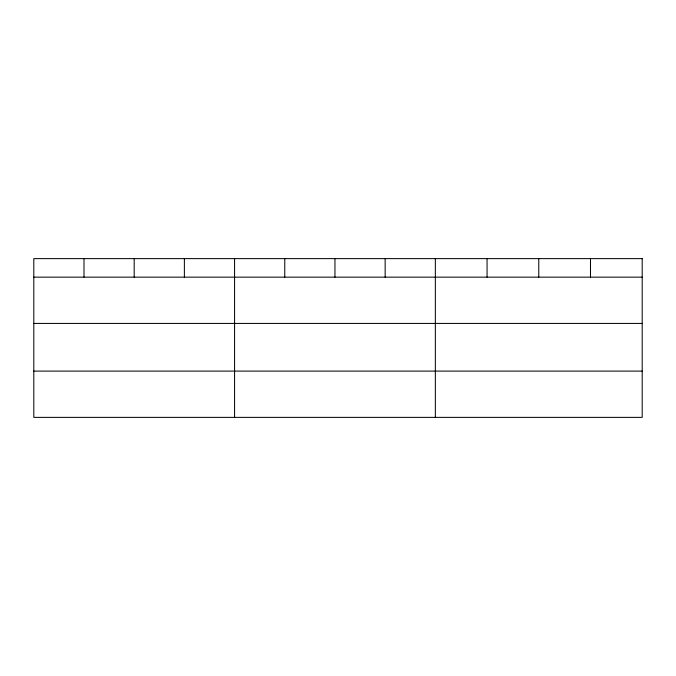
<?xml version="1.0" encoding="UTF-8"?>
<svg xmlns="http://www.w3.org/2000/svg" width="676" height="676" viewBox="0 0 676 676"><rect width="100%" height="100%" fill="white"/><g stroke="black" fill="none" stroke-linecap="round" stroke-linejoin="round"><path stroke-width="1.01" d="M33.8 277.152L642.2 277.152M33.8 323.424L642.2 323.424M33.8 371.099L642.2 371.099M590.486 258.621L590.486 277.152M538.772 258.621L538.772 277.152M487.058 258.621L487.058 277.152M435.344 258.621L435.344 417.379M385.151 258.621L385.151 277.152M334.958 258.621L334.958 277.152M284.765 258.621L284.765 277.152M234.572 258.621L234.572 417.379M184.379 258.621L184.379 277.152M134.186 258.621L134.186 277.152M83.993 258.621L83.993 277.152M642.2 258.621L33.8 258.621L33.8 417.379L642.2 417.379L642.2 258.621"/></g></svg>
